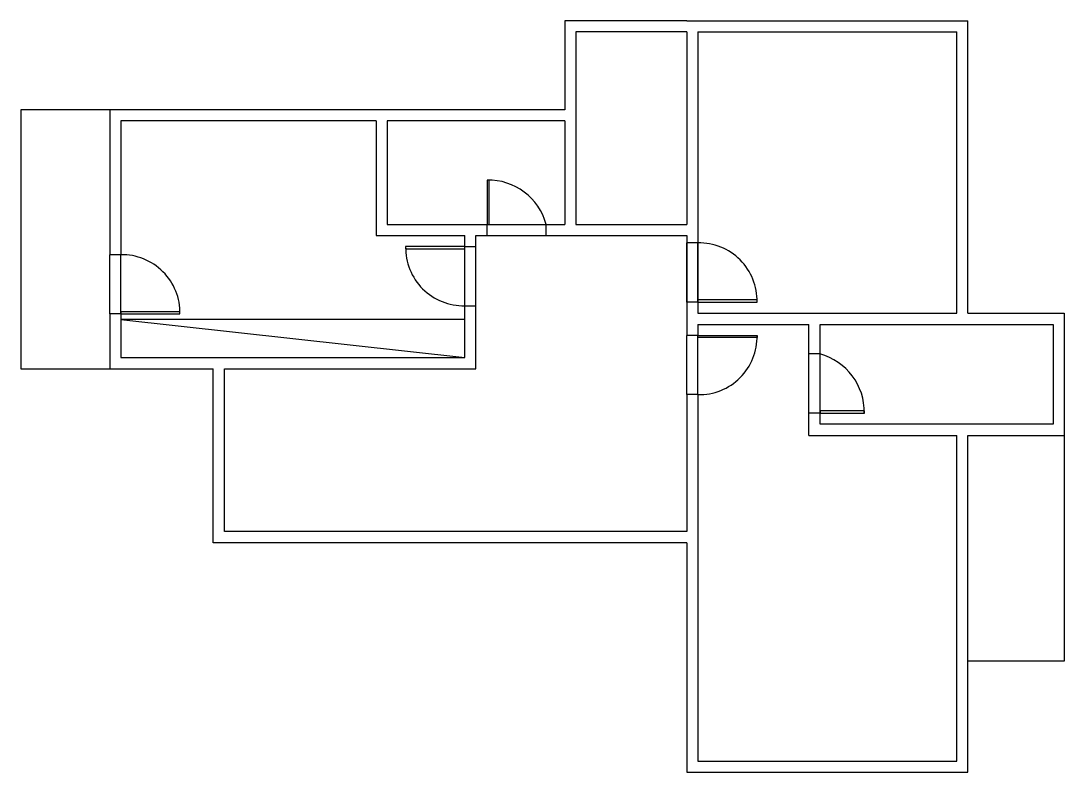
# Model space of a CAD drawing. Header units: metres. Extents: x 11 to 183, y -1 to 15.
# Drawn here: x 11.32 to 25.42, y 5.15 to 15.3 of the extents above; entities that cross this region are included whole.
import ezdxf

# ---------------------------------------------------------------- set-up
doc = ezdxf.new("R2010")
doc.units = ezdxf.units.M
doc.header["$LTSCALE"] = 0.25
for name, color, linetype in [('ARQ_ALV CT', 5, 'Continuous'), ('ARQ_ESQ CT', 30, 'Continuous'), ('ARQ_MOB 01', 1, 'Continuous'), ('ARQ_PISO', 1, 'Continuous'), ('ARQ_SIMB 01', 1, 'Continuous'), ('SIMB_01', 1, 'Continuous')]:
    doc.layers.add(name, color=color, linetype=linetype)

msp = doc.modelspace()

# ---------------------------------------------------------------- linework, layer by layer
at = {"layer": 'ARQ_ALV CT'}
for p, q in [((20.319, 15.297), (18.669, 15.297)), ((18.669, 15.297), (18.669, 14.097)), ((20.319, 15.297), (24.119, 15.297)), ((24.119, 11.347), (24.119, 15.297)), ((20.319, 15.147), (18.819, 15.147)), ((18.819, 15.147), (18.819, 13.947)), ((20.319, 15.147), (20.319, 12.547)), ((20.469, 15.147), (20.469, 11.347)), ((20.469, 15.147), (23.969, 15.147)), ((23.969, 11.347), (23.969, 15.147)), ((12.519, 14.097), (11.319, 14.097)), ((11.319, 14.097), (11.319, 10.597)), ((18.669, 14.097), (12.519, 14.097)), ((12.519, 14.097), (12.519, 12.138)), ((12.669, 13.947), (12.669, 12.138)), ((16.119, 13.947), (12.669, 13.947)), ((16.119, 13.947), (16.119, 12.397)), ((18.669, 13.947), (16.269, 13.947)), ((16.269, 13.947), (16.269, 12.547)), ((18.669, 13.947), (18.669, 12.547)), ((18.819, 13.947), (18.819, 12.547)), ((16.269, 12.547), (17.619, 12.547)), ((18.419, 12.547), (18.669, 12.547)), ((18.819, 12.547), (20.319, 12.547)), ((16.119, 12.397), (17.319, 12.397)), ((17.319, 12.247), (17.319, 12.397)), ((17.469, 12.397), (17.619, 12.397)), ((17.469, 12.247), (17.469, 12.397)), ((18.419, 12.397), (18.819, 12.397)), ((18.819, 12.397), (20.319, 12.397)), ((20.319, 12.397), (20.319, 11.197)), ((17.319, 10.747), (17.319, 11.447)), ((17.469, 10.597), (17.469, 11.447)), ((12.519, 11.338), (12.519, 10.597)), ((12.669, 11.338), (12.669, 10.747)), ((20.469, 11.347), (23.969, 11.347)), ((24.119, 11.347), (25.419, 11.347)), ((25.419, 11.347), (25.419, 9.697)), ((20.319, 11.197), (20.319, 11.047)), ((20.469, 11.197), (21.969, 11.197)), ((20.469, 11.197), (20.469, 11.047)), ((21.969, 9.697), (21.969, 11.197)), ((22.119, 9.847), (22.119, 11.197)), ((22.119, 11.197), (24.119, 11.197)), ((24.119, 11.197), (25.269, 11.197)), ((24.119, 11.197), (25.269, 11.197)), ((25.269, 11.197), (25.269, 9.847)), ((12.669, 10.747), (17.319, 10.747)), ((11.319, 10.597), (12.519, 10.597)), ((12.519, 10.597), (13.919, 10.597)), ((13.919, 8.247), (13.919, 10.597)), ((14.069, 8.397), (14.069, 10.597)), ((14.069, 10.597), (17.469, 10.597)), ((20.319, 10.247), (20.319, 8.397)), ((20.469, 10.247), (20.469, 5.297)), ((25.269, 9.847), (22.119, 9.847)), ((21.969, 9.697), (23.969, 9.697)), ((23.969, 5.297), (23.969, 9.697)), ((24.119, 5.147), (24.119, 9.697)), ((24.119, 9.697), (25.419, 9.697)), ((25.419, 9.697), (25.419, 6.647)), ((20.319, 8.397), (14.069, 8.397)), ((20.319, 8.247), (13.919, 8.247)), ((20.319, 8.247), (20.319, 5.147)), ((25.419, 6.647), (24.119, 6.647)), ((20.469, 5.297), (23.969, 5.297)), ((20.319, 5.147), (24.119, 5.147))]:
    msp.add_line(p, q, dxfattribs=at)
at = {"layer": 'ARQ_ESQ CT'}
for points in [[(17.619, 12.547), (17.649, 12.547), (17.649, 13.147), (17.619, 13.147)], [(17.319, 12.247), (16.519, 12.247), (16.519, 12.217), (17.319, 12.217)], [(20.469, 11.497), (21.269, 11.497), (21.269, 11.527), (20.469, 11.527)], [(12.669, 11.338), (13.469, 11.338), (13.469, 11.368), (12.669, 11.368)], [(20.469, 11.047), (21.269, 11.047), (21.269, 11.017), (20.469, 11.017)], [(22.119, 9.997), (22.719, 9.997), (22.719, 10.027), (22.119, 10.027)]]:
    msp.add_lwpolyline(points, close=True, dxfattribs=at)
at = {"layer": 'ARQ_MOB 01'}
msp.add_arc((21.905, 10.012), 0.813, 358.9434, 74.7964, dxfattribs=at)
at = {"layer": 'ARQ_PISO'}
for p, q in [((17.619, 12.397), (17.619, 12.547)), ((17.619, 12.547), (18.419, 12.547)), ((18.419, 12.397), (18.419, 12.547)), ((17.619, 12.397), (18.419, 12.397)), ((20.469, 12.297), (20.319, 12.297)), ((20.319, 11.497), (20.319, 12.297)), ((20.469, 11.497), (20.469, 12.297)), ((12.669, 12.138), (12.519, 12.138)), ((12.519, 11.338), (12.519, 12.138)), ((12.669, 11.338), (12.669, 12.138)), ((17.319, 12.247), (17.469, 12.247)), ((17.319, 11.447), (17.319, 12.247)), ((17.469, 11.447), (17.469, 12.247)), ((17.319, 11.447), (17.469, 11.447)), ((20.469, 11.497), (20.319, 11.497)), ((12.669, 11.338), (12.519, 11.338)), ((20.469, 11.047), (20.319, 11.047)), ((20.319, 10.247), (20.319, 11.047)), ((20.469, 10.247), (20.469, 11.047)), ((22.119, 10.797), (21.969, 10.797)), ((21.969, 9.997), (21.969, 10.797)), ((22.119, 9.997), (22.119, 10.797)), ((20.469, 10.247), (20.319, 10.247)), ((22.119, 9.997), (21.969, 9.997))]:
    msp.add_line(p, q, dxfattribs=at)
msp.add_arc((12.684, 11.353), 0.785, 358.9053, 91.0947, dxfattribs=at)
at = {"layer": 'ARQ_SIMB 01'}
for p, q in [((17.319, 11.262), (12.664, 11.262)), ((12.669, 11.262), (17.319, 10.747))]:
    msp.add_line(p, q, dxfattribs=at)
for centre, radius, start, end in [((17.634, 12.334), 0.813, 15.2036, 91.0566), ((20.484, 11.512), 0.785, 358.9053, 91.0947), ((20.484, 11.032), 0.785, 268.9053, 1.0947)]:
    msp.add_arc(centre, radius, start, end, dxfattribs=at)
at = {"layer": 'SIMB_01'}
msp.add_arc((17.304, 12.232), 0.785, 178.9053, 271.0947, dxfattribs=at)

doc.saveas('drawing.dxf')
